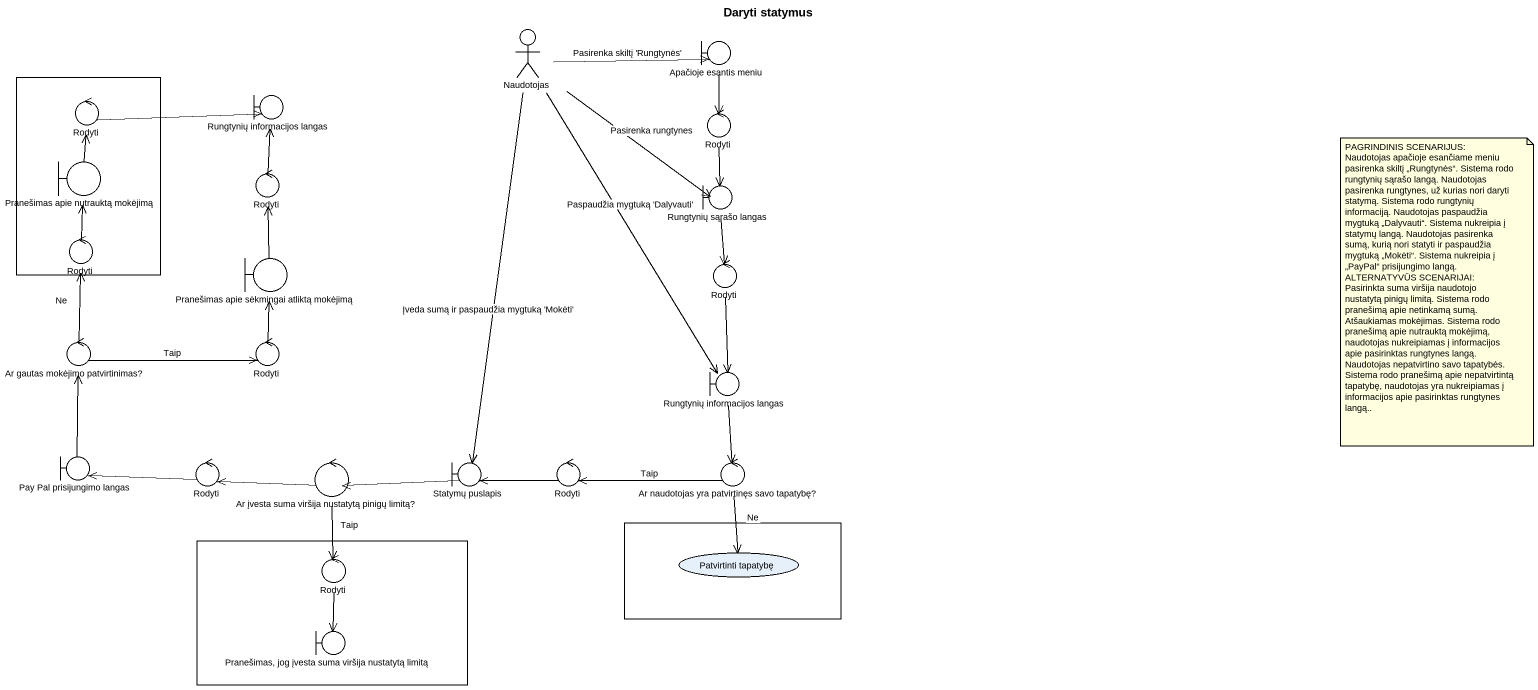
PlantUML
@startuml
title Daryti statymus
actor Naudotojas
boundary "Apačioje esantis meniu" as Apačioje_esantis_meniu
rectangle " " as rectangle1 {
  control Rodyti
  control "Rodyti" as Rodyti_4
}
boundary "Rungtynių informacijos langas" as Rungtynių_informacijos
control "Rodyti" as Rodyti_2
boundary "Pranešimas apie nutrauktą mokėjimą" as Pranešimas_apie_nutrauktą
control "Rodyti" as Rodyti_3
boundary "Rungtynių sąrašo langas" as Rungtynių_sąrašo_langas
boundary "Pranešimas apie sėkmingai atliktą mokėjimą" as Pranešimas_apie_sėkmingai
control "Rodyti" as Rodyti_5
control "Ar gautas mokėjimo patvirtinimas?" as Ar_gautas_mokėjimo
control "Rodyti" as Rodyti_6
boundary "Rungtynių informacijos langas" as Rungtynių_informacijos_2
boundary "Pay Pal prisijungimo langas" as Pay_Pal_prisijungimo_langas
control "Rodyti" as Rodyti_7
control "Ar įvesta suma viršija nustatytą pinigų limitą?" as Ar_įvesta_suma_viršija
boundary "Statymų puslapis" as Statymų_puslapis
control "Rodyti" as Rodyti_8
control "Ar naudotojas yra patvirtinęs savo tapatybę?" as Ar_naudotojas_yra
rectangle " " as rectangle2 {
  usecase "Patvirtinti tapatybę" as Patvirtinti_tapatybę
}
rectangle " " as rectangle3 {
  control "Rodyti" as Rodyti_9
  boundary "Pranešimas, jog įvesta suma viršija nustatytą limitą" as Pranešimas_jog_įvesta_suma
}
Naudotojas -right-> Apačioje_esantis_meniu : Pasirenka skiltį 'Rungtynės'
Naudotojas --> Rungtynių_sąrašo_langas : Pasirenka rungtynes
Naudotojas --> Rungtynių_informacijos_2 : Paspaudžia mygtuką 'Dalyvauti'
Naudotojas --> Statymų_puslapis : Įveda sumą ir paspaudžia mygtuką 'Mokėti'
Apačioje_esantis_meniu --> Rodyti_2
Rodyti -right-> Rungtynių_informacijos
Rodyti_2 --> Rungtynių_sąrašo_langas
Pranešimas_apie_nutrauktą -up-> Rodyti
Rodyti_3 -up-> Rungtynių_informacijos
Rungtynių_sąrašo_langas --> Rodyti_5
Rodyti_4 -up-> Pranešimas_apie_nutrauktą
Pranešimas_apie_sėkmingai -up-> Rodyti_3
Rodyti_5 --> Rungtynių_informacijos_2
Ar_gautas_mokėjimo -up-> Rodyti_4 : Ne
Ar_gautas_mokėjimo -right-> Rodyti_6 : Taip
Rodyti_6 -up-> Pranešimas_apie_sėkmingai
Rungtynių_informacijos_2 --> Ar_naudotojas_yra
Pay_Pal_prisijungimo_langas -up-> Ar_gautas_mokėjimo
Rodyti_7 -left-> Pay_Pal_prisijungimo_langas
Ar_įvesta_suma_viršija -left-> Rodyti_7
Ar_įvesta_suma_viršija --> Rodyti_9 : Taip
Statymų_puslapis -left-> Ar_įvesta_suma_viršija
Rodyti_8 -left-> Statymų_puslapis
Ar_naudotojas_yra -left-> Rodyti_8 : Taip
Ar_naudotojas_yra --> Patvirtinti_tapatybę : Ne
Rodyti_9 --> Pranešimas_jog_įvesta_suma
note as N1
  PAGRINDINIS SCENARIJUS:
  Naudotojas apačioje esančiame meniu pasirenka skiltį „Rungtynės“. Sistema rodo rungtynių sąrašo langą. Naudotojas pasirenka rungtynes, už kurias nori daryti statymą. Sistema rodo rungtynių informaciją. Naudotojas paspaudžia mygtuką „Dalyvauti“. Sistema nukreipia į statymų langą. Naudotojas pasirenka sumą, kurią nori statyti ir paspaudžia mygtuką „Mokėti“. Sistema nukreipia į „PayPal“ prisijungimo langą.
  ALTERNATYVŪS SCENARIJAI:
  Pasirinkta suma viršija naudotojo nustatytą pinigų limitą. Sistema rodo pranešimą apie netinkamą sumą.
  Atšaukiamas mokėjimas. Sistema rodo pranešimą apie nutrauktą mokėjimą, naudotojas nukreipiamas į informacijos apie pasirinktas rungtynes langą.
  Naudotojas nepatvirtino savo tapatybės. Sistema rodo pranešimą apie nepatvirtintą tapatybę, naudotojas yra nukreipiamas į informacijos apie pasirinktas rungtynes langą..
end note
@enduml
